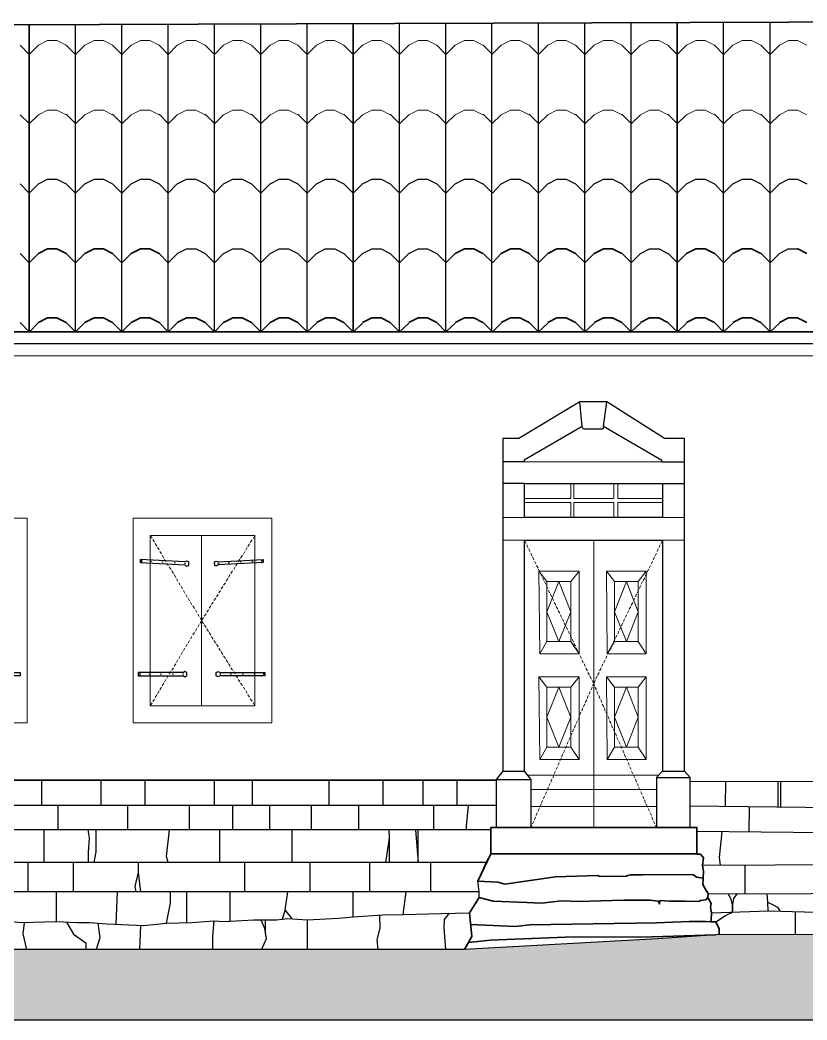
# Model space of a CAD drawing. Header units: millimetres. Extents: x 593565 to 611105, y -797574 to -789352.
# Drawn here: x 597230 to 603697, y -797574 to -789352 of the extents above; entities that cross this region are included whole.
import ezdxf

# ---------------------------------------------------------------- set-up
doc = ezdxf.new("R2010")
doc.units = ezdxf.units.MM
for name, color, linetype, lineweight in [('A-ALV-___-___-EXI', 250, 'Continuous', 25), ('A-BAS-___-___-EXI', 250, 'Continuous', 25), ('A-COB-___-___-EXI', 250, 'Continuous', 25), ('A-ESC-___-___-EXI', 250, 'Continuous', 25), ('A-JAN-___-___-EXI', 250, 'Continuous', 25), ('A-POR-___-___-EXI', 250, 'Continuous', 25)]:
    doc.layers.add(name, color=color, linetype=linetype, lineweight=lineweight)

msp = doc.modelspace()

# ---------------------------------------------------------------- hatches: boundary and pattern name
at = {"layer": 'A-BAS-___-___-EXI', "true_color": 0xcb9898}
msp.add_hatch(color=253, dxfattribs=at).paths.add_polyline_path([(593815.6, -797573.7), (611080, -797573.7), (611080, -796673.7), (610876.7, -796689.6), (610733.7, -796702.3), (610574.8, -796734.1), (610190.3, -796794.5), (608938.3, -796854.9), (602948.3, -796873.9), (602467.2, -796905.3), (600882.8, -796994.7), (593815.6, -796994.7)])

# ---------------------------------------------------------------- linework, layer by layer
at = {"layer": 'A-ALV-___-___-EXI', "color": 238, "lineweight": 25}
for p, q in [((597409.6, -795809.4), (597409.6, -795602.8)), ((597895.8, -795809.4), (597895.8, -795602.8)), ((598258.1, -795809.4), (598258.1, -795602.8)), ((598826.9, -795809.4), (598826.9, -795602.8)), ((599141.5, -795809.4), (599141.5, -795602.8)), ((599767.5, -795602.8), (599767.5, -795809.4)), ((600212.3, -795602.8), (600212.3, -795809.4)), ((600539.6, -795602.8), (600539.6, -795809.4)), ((600819.3, -795602.8), (600819.3, -795809.4)), ((603027.8, -795609.2), (603024.6, -795815.7)), ((603456.8, -795612.4), (603456.8, -795822.1)), ((603479, -795612.4), (603479, -795822.1)), ((601143.4, -795809.4), (595007.3, -795809.4)), ((597543.1, -796009.6), (597543.1, -795809.4)), ((598115.1, -796009.6), (598115.1, -795809.4)), ((598620.3, -795809.4), (598620.3, -796009.6)), ((598976.2, -795809.4), (598976.2, -796009.6)), ((599281.3, -795809.4), (599281.3, -796009.6)), ((599621.3, -795809.4), (599621.3, -796009.6)), ((600012.1, -795809.4), (600012.1, -796009.6)), ((600628.6, -795809.4), (600628.6, -796009.6)), ((603221.6, -796028.7), (603224.8, -795818.9)), ((601098.9, -796009.6), (595007.3, -796009.6)), ((597425.5, -796009.6), (597425.5, -796279.7)), ((598868.2, -796009.6), (598868.2, -796279.7)), ((599462.4, -796009.6), (599462.4, -796279.7)), ((600263.2, -796079.5), (600263.2, -796279.7)), ((601060.8, -796279.7), (595007.3, -796279.7)), ((597295.2, -796279.7), (597295.2, -796521.2)), ((597670.2, -796521.2), (597670.2, -796279.7)), ((599074.7, -796279.7), (599074.7, -796521.2)), ((599614.9, -796521.2), (599614.9, -796279.7)), ((600104.3, -796521.2), (600104.3, -796279.7)), ((600606.4, -796521.2), (600606.4, -796279.7)), ((603189.8, -796533.9), (603189.8, -796301.9)), ((598223.1, -796521.2), (598204, -796359.1)), ((601003.6, -796521.2), (595007.3, -796521.2)), ((597530.4, -796762.7), (597530.4, -796521.2)), ((598029.3, -796521.2), (598016.6, -796788.1)), ((598601.2, -796775.4), (598601.2, -796521.2)), ((598957.1, -796762.7), (598957.1, -796521.2)), ((599967.7, -796724.6), (599967.7, -796521.2)), ((600377.6, -796705.5), (600403, -796521.2)), ((599408.4, -796667.4), (599383, -796743.6)), ((603599.8, -796683.3), (603599.8, -796870.7)), ((598213.6, -796994.7), (598223.1, -796797.7)), ((599246.3, -796864.4), (599246.3, -796750)), ((599589.5, -796750), (599589.5, -796994.7))]:
    msp.add_line(p, q, dxfattribs=at)
at = {"layer": 'A-ALV-___-___-EXI', "color": 238, "lineweight": 25, "flags": 128}
for points in [[(595051.8, -792113.7), (595070.8, -795602.8), (601143.4, -795602.8), (595007.3, -795602.8), (595007.3, -796734.1), (594978.7, -796826.3), (594978.7, -796994.7)], [(602735.4, -795609.2), (608938.3, -795625.1), (608938.3, -796854.9)], [(600911.4, -795809.4), (600895.5, -795981), (600895.5, -796009.6)], [(602735.4, -795812.6), (604632.5, -795834.8), (608938.3, -795834.8)], [(597787.8, -796009.6), (597797.3, -796076.3), (597790.9, -796197.1), (597790.9, -796279.7)], [(597838.6, -796279.7), (597854.5, -796190.7), (597854.5, -796009.6)], [(598448.7, -796279.7), (598432.8, -796228.8), (598458.2, -796009.6)], [(600260, -796009.6), (600263.2, -796079.5), (600234.6, -796279.7)], [(600479.3, -796009.6), (600501.5, -796279.7), (600501.5, -796009.6)], [(602792.6, -796022.3), (604905.8, -796044.5), (607136.5, -796031.8), (608328.2, -796038.2), (608938.3, -796038.2)], [(602986.5, -796301.9), (602976.9, -796238.4), (602999.2, -796025.5)], [(598185, -796521.2), (598175.4, -796476.7), (598204, -796359.1), (598204, -796279.7)], [(602837.1, -796301.9), (605805.1, -796286), (606844.2, -796295.6), (608938.3, -796295.6)], [(598432.8, -796778.6), (598467.8, -796613.3), (598467.8, -796521.2)], [(599468.8, -796743.6), (599408.4, -796667.4), (599430.6, -796521.2)], [(602884.8, -796533.9), (603618.8, -796537.1), (604289.3, -796521.2), (604896.2, -796527.5), (605392, -796524.4), (605595.3, -796508.5), (606103.8, -796502.1), (606596.3, -796508.5), (606907.7, -796527.5), (607079.3, -796533.9), (607645, -796556.1), (607924.6, -796565.7), (608045.3, -796537.1), (608712.7, -796530.7), (608938.3, -796530.7)], [(603046.8, -796533.9), (603069.1, -796572), (603085, -796638.8), (603085, -796686.4), (603085, -796638.8), (603094.5, -796575.2), (603126.3, -796533.9)], [(603367.8, -796537.1), (603371, -796603.8), (603374.1, -796676.9)], [(603371, -796603.8), (603418.6, -796626.1), (603453.6, -796645.1), (603472.6, -796676.9)], [(597060.1, -796753.2), (597241.2, -796772.2), (597530.4, -796762.7), (597698.8, -796772.2), (597800.5, -796772.2), (597943.5, -796781.8), (598248.5, -796797.7), (598432.8, -796778.6), (598642.6, -796772.2), (598823.7, -796759.5), (598909.5, -796762.7), (599147.8, -796750), (599338.5, -796750), (599430.6, -796740.5), (599589.5, -796750), (599846.9, -796737.3), (599967.7, -796724.6), (600212.3, -796708.7), (600377.6, -796705.5), (600692.2, -796699.1), (600924.1, -796692.8), (600943.2, -796886.6)], [(600174.2, -796994.7), (600164.7, -796915.2), (600190.1, -796819.9), (600186.9, -796708.7)], [(600730.3, -796994.7), (600714.4, -796816.7), (600717.6, -796746.8), (600758.9, -796696)], [(602913.4, -796692.8), (603383.7, -796676.9), (603968.4, -796692.8), (604581.7, -796708.7), (605150.5, -796718.2), (605805.1, -796730.9), (606297.6, -796756.3), (606316.7, -796724.6), (606767.9, -796759.5), (606821.9, -796775.4), (607073, -796772.2), (607428.9, -796791.3), (607905.5, -796781.8), (608356.8, -796772.2), (608938.3, -796772.2)], [(602948.3, -796765.9), (603027.8, -796715), (603085, -796686.4)], [(597285.7, -796994.7), (597257.1, -796864.4), (597266.6, -796775.4)], [(597613, -796769.1), (597670.2, -796867.6), (597771.9, -796940.6), (597771.9, -796994.7)], [(597870.4, -796778.6), (597886.3, -796899.3), (597854.5, -796994.7)], [(598823.7, -796759.5), (598811, -796883.4), (598811, -796994.7)], [(599208.2, -796750), (599240, -796819.9), (599252.7, -796905.7), (599214.5, -796994.7)]]:
    msp.add_lwpolyline(points, dxfattribs=at)
at = {"layer": 'A-BAS-___-___-EXI'}
msp.add_lwpolyline([(610733.7, -796702.3), (610574.8, -796734.1), (610190.3, -796794.5), (608938.3, -796854.9), (602948.3, -796873.9), (602467.2, -796905.3), (600882.8, -796994.7), (593815.6, -796994.7), (593815.6, -797573.7), (611080, -797573.7), (611080, -796673.7), (610876.7, -796689.6)], close=True, dxfattribs=at)
at = {"layer": 'A-COB-___-___-EXI', "color": 253, "lineweight": 9}
for p, q in [((600955.9, -789520.7), (601032.2, -789558.9)), ((601111.6, -789635.1), (601035.4, -789558.9)), ((603618.8, -789520.7), (603695.1, -789558.9))]:
    msp.add_line(p, q, dxfattribs=at)
at = {"layer": 'A-COB-___-___-EXI', "color": 38, "lineweight": 15}
for p, q in [((597304.7, -790203.9), (597231.7, -790130.9)), ((597686.1, -790203.9), (597609.8, -790127.7)), ((598067.4, -790203.9), (597991.1, -790127.7)), ((598448.7, -790203.9), (598372.5, -790127.7)), ((598826.9, -790203.9), (598750.6, -790127.7)), ((599208.2, -790203.9), (599131.9, -790127.7)), ((599589.5, -790203.9), (599513.2, -790127.7)), ((599967.7, -790203.9), (599891.4, -790127.7)), ((600349, -790203.9), (600272.7, -790127.7)), ((600730.3, -790203.9), (600654, -790127.7)), ((600955.9, -790092.7), (601032.2, -790130.9)), ((601111.6, -790203.9), (601035.4, -790127.7)), ((601489.8, -790203.9), (601413.5, -790127.7)), ((601871.1, -790203.9), (601794.8, -790127.7)), ((602252.4, -790203.9), (602176.1, -790127.7)), ((602630.6, -790203.9), (602554.3, -790127.7)), ((603011.9, -790203.9), (602935.6, -790127.7)), ((603393.2, -790203.9), (603316.9, -790127.7)), ((603618.8, -790092.7), (603695.1, -790130.9))]:
    msp.add_line(p, q, dxfattribs=at)
at = {"layer": 'A-COB-___-___-EXI', "color": 238, "lineweight": 25}
for p, q in [((600955.9, -790661.5), (601032.2, -790699.7)), ((603618.8, -790661.5), (603695.1, -790699.7))]:
    msp.add_line(p, q, dxfattribs=at)
at = {"layer": 'A-COB-___-___-EXI', "color": 28, "lineweight": 35}
for p, q in [((601111.6, -791344.7), (601035.4, -791271.7)), ((602252.4, -791344.7), (602176.1, -791268.5)), ((602630.6, -791344.7), (602554.3, -791268.5)), ((603011.9, -791344.7), (602935.6, -791268.5)), ((603393.2, -791344.7), (603316.9, -791268.5)), ((603622, -791233.5), (603695.1, -791271.7)), ((603618.8, -791802.3), (603695.1, -791840.5)), ((599970.8, -791916.7), (600043.9, -791843.6)), ((602633.7, -791916.7), (602706.8, -791843.6))]:
    msp.add_line(p, q, dxfattribs=at)
at = {"layer": 'A-COB-___-___-EXI', "color": 28, "lineweight": 35, "flags": 128}
for points in [[(594641.8, -789400), (594645, -790092.7), (594645, -790661.5), (594645, -791233.5), (594645, -791916.7), (609208.4, -791916.7), (609208.4, -791233.5), (609208.4, -790661.5), (609208.4, -790092.7), (609208.4, -789352.3), (594645, -789400), (609208.4, -789352.3), (609208.4, -791916.7), (594645, -791916.7), (594645, -789400)], [(597304.7, -789393.6), (597304.7, -790092.7), (597304.7, -790661.5), (597304.7, -791233.5), (597304.7, -791916.7), (597231.7, -791840.5)], [(599967.7, -789384.1), (599967.7, -790092.7), (599967.7, -790661.5), (599967.7, -791233.5), (599967.7, -791916.7), (599891.4, -791840.5), (599815.1, -791802.3), (599742, -791802.3), (599665.8, -791840.5)], [(602630.6, -789374.6), (602630.6, -790092.7), (602630.6, -790661.5), (602630.6, -791233.5), (602630.6, -791916.7), (602554.3, -791840.5), (602478, -791802.3), (602401.8, -791802.3), (602328.7, -791840.5)], [(597231.7, -791271.7), (597304.7, -791347.9), (597381, -791271.7), (597457.3, -791233.5), (597533.5, -791233.5), (597609.8, -791271.7), (597686.1, -791347.9), (597762.3, -791271.7), (597838.6, -791233.5), (597914.9, -791233.5), (597991.1, -791271.7), (598067.4, -791347.9), (598143.7, -791271.7), (598219.9, -791233.5), (598296.2, -791233.5), (598372.5, -791271.7), (598448.7, -791347.9), (598525, -791271.7)], [(600730.3, -791347.9), (600806.6, -791271.7), (600882.8, -791233.5), (600959.1, -791233.5), (601032.2, -791271.7)], [(601489.8, -791344.7), (601413.5, -791271.7), (601337.2, -791233.5), (601261, -791233.5), (601184.7, -791271.7), (601111.6, -791347.9)], [(601871.1, -791344.7), (601794.8, -791271.7), (601718.6, -791233.5), (601642.3, -791233.5), (601566, -791271.7), (601489.8, -791347.9)], [(601871.1, -791347.9), (601947.4, -791271.7), (602023.6, -791233.5), (602099.9, -791233.5), (602176.1, -791271.7)], [(602630.6, -791347.9), (602706.8, -791271.7), (602783.1, -791233.5), (602859.3, -791233.5), (602935.6, -791271.7)], [(603011.9, -791347.9), (603088.1, -791271.7), (603164.4, -791233.5), (603240.7, -791233.5), (603316.9, -791271.7)], [(597307.9, -791916.7), (597381, -791840.5), (597457.3, -791802.3), (597533.5, -791802.3), (597609.8, -791840.5), (597686.1, -791916.7), (597762.3, -791840.5), (597838.6, -791802.3), (597914.9, -791802.3), (597991.1, -791840.5), (598067.4, -791916.7), (598143.7, -791840.5), (598219.9, -791802.3), (598296.2, -791802.3), (598372.5, -791840.5), (598448.7, -791916.7), (598525, -791840.5)], [(598521.8, -791840.5), (598598.1, -791802.3), (598674.3, -791802.3), (598750.6, -791840.5), (598826.9, -791916.7), (598903.1, -791840.5), (598979.4, -791802.3), (599055.7, -791802.3), (599131.9, -791840.5), (599208.2, -791916.7), (599284.4, -791840.5), (599360.7, -791802.3), (599437, -791802.3), (599513.2, -791840.5), (599589.5, -791916.7), (599665.8, -791843.6)], [(600043.9, -791840.5), (600120.2, -791802.3), (600196.4, -791802.3), (600272.7, -791840.5), (600349, -791916.7), (600425.2, -791843.6)], [(600425.2, -791840.5), (600501.5, -791802.3), (600577.8, -791802.3), (600654, -791840.5), (600730.3, -791916.7), (600806.6, -791843.6)], [(600806.6, -791840.5), (600882.8, -791802.3), (600959.1, -791802.3), (601032.2, -791840.5)], [(601184.7, -791840.5), (601261, -791802.3), (601337.2, -791802.3), (601413.5, -791840.5), (601489.8, -791916.7), (601566, -791843.6)], [(601566, -791840.5), (601642.3, -791802.3), (601718.6, -791802.3), (601794.8, -791840.5), (601871.1, -791916.7), (601947.4, -791843.6)], [(601947.4, -791840.5), (602023.6, -791802.3), (602099.9, -791802.3), (602176.1, -791840.5), (602252.4, -791916.7), (602328.7, -791843.6)], [(602706.8, -791840.5), (602783.1, -791802.3), (602859.3, -791802.3), (602935.6, -791840.5), (603011.9, -791916.7), (603088.1, -791843.6)], [(603088.1, -791840.5), (603164.4, -791802.3), (603240.7, -791802.3), (603316.9, -791840.5), (603393.2, -791916.7), (603469.5, -791843.6)], [(603469.5, -791840.5), (603545.7, -791802.3), (603622, -791802.3)], [(601035.4, -791840.5), (601111.6, -791916.7), (601184.7, -791843.6)]]:
    msp.add_lwpolyline(points, dxfattribs=at)
at = {"layer": 'A-COB-___-___-EXI', "color": 238, "lineweight": 25}
for points in [[(597686.1, -791916.7), (597686.1, -791233.5), (597686.1, -790661.5), (597686.1, -790092.7), (597686.1, -789390.5)], [(598067.4, -791916.7), (598067.4, -791233.5), (598067.4, -790661.5), (598067.4, -790092.7), (598067.4, -789390.5)], [(598448.7, -791916.7), (598448.7, -791233.5), (598448.7, -790661.5), (598448.7, -790092.7), (598448.7, -789387.3)], [(598826.9, -791916.7), (598826.9, -791233.5), (598826.9, -790661.5), (598826.9, -790092.7), (598826.9, -789387.3)], [(599208.2, -791916.7), (599208.2, -791233.5), (599208.2, -790661.5), (599208.2, -790092.7), (599208.2, -789384.1)], [(599589.5, -791916.7), (599589.5, -791233.5), (599589.5, -790661.5), (599589.5, -790092.7), (599589.5, -789384.1)], [(600349, -791916.7), (600349, -791233.5), (600349, -790661.5), (600349, -790092.7), (600349, -789380.9)], [(600730.3, -791916.7), (600730.3, -791233.5), (600730.3, -790661.5), (600730.3, -790092.7), (600730.3, -789380.9)], [(601108.4, -791916.7), (601108.4, -791233.5), (601108.4, -790661.5), (601108.4, -790092.7), (601108.4, -789377.7)], [(601489.8, -791916.7), (601489.8, -791233.5), (601489.8, -790661.5), (601489.8, -790092.7), (601489.8, -789377.7)], [(601871.1, -791916.7), (601871.1, -791233.5), (601871.1, -790661.5), (601871.1, -790092.7), (601871.1, -789377.7)], [(602252.4, -791916.7), (602252.4, -791233.5), (602252.4, -790661.5), (602252.4, -790092.7), (602252.4, -789374.6)], [(603011.9, -791916.7), (603011.9, -791233.5), (603011.9, -790661.5), (603011.9, -790092.7), (603011.9, -789371.4)], [(603393.2, -791916.7), (603393.2, -791233.5), (603393.2, -790661.5), (603393.2, -790092.7), (603393.2, -789371.4)]]:
    msp.add_lwpolyline(points, dxfattribs=at)
at = {"layer": 'A-COB-___-___-EXI', "color": 253, "lineweight": 9, "flags": 128}
for points in [[(597231.7, -789558.9), (597304.7, -789635.1), (597381, -789558.9), (597457.3, -789520.7), (597533.5, -789520.7), (597609.8, -789558.9), (597686.1, -789635.1), (597762.3, -789558.9), (597838.6, -789520.7), (597914.9, -789520.7), (597991.1, -789558.9), (598067.4, -789635.1), (598143.7, -789558.9), (598219.9, -789520.7), (598296.2, -789520.7), (598372.5, -789558.9), (598448.7, -789635.1), (598521.8, -789558.9), (598598.1, -789520.7), (598674.3, -789520.7), (598750.6, -789558.9), (598826.9, -789635.1), (598903.1, -789558.9), (598979.4, -789520.7), (599055.7, -789520.7), (599131.9, -789558.9), (599208.2, -789635.1), (599284.4, -789558.9), (599360.7, -789520.7), (599437, -789520.7), (599513.2, -789558.9), (599589.5, -789635.1), (599665.8, -789558.9), (599742, -789520.7), (599815.1, -789520.7), (599891.4, -789558.9), (599967.7, -789635.1), (600043.9, -789558.9), (600120.2, -789520.7), (600196.4, -789520.7), (600272.7, -789558.9), (600349, -789635.1), (600425.2, -789558.9), (600501.5, -789520.7), (600577.8, -789520.7), (600654, -789558.9), (600730.3, -789635.1), (600806.6, -789558.9), (600882.8, -789520.7), (600959.1, -789520.7)], [(601108.4, -789635.1), (601184.7, -789558.9), (601261, -789520.7), (601337.2, -789520.7), (601413.5, -789558.9), (601489.8, -789635.1), (601566, -789558.9), (601642.3, -789520.7), (601718.6, -789520.7), (601794.8, -789558.9), (601871.1, -789635.1), (601947.4, -789558.9), (602023.6, -789520.7), (602099.9, -789520.7), (602176.1, -789558.9), (602252.4, -789635.1), (602328.7, -789558.9), (602401.8, -789520.7), (602478, -789520.7), (602554.3, -789558.9), (602630.6, -789635.1), (602706.8, -789558.9), (602783.1, -789520.7), (602859.3, -789520.7), (602935.6, -789558.9), (603011.9, -789635.1), (603088.1, -789558.9), (603164.4, -789520.7), (603240.7, -789520.7), (603316.9, -789558.9), (603393.2, -789635.1), (603469.5, -789558.9), (603545.7, -789520.7), (603622, -789520.7)]]:
    msp.add_lwpolyline(points, dxfattribs=at)
at = {"layer": 'A-COB-___-___-EXI', "color": 38, "lineweight": 15, "flags": 128}
for points in [[(597304.7, -790207.1), (597381, -790130.9), (597457.3, -790092.7), (597533.5, -790092.7), (597609.8, -790130.9)], [(597686.1, -790207.1), (597762.3, -790130.9), (597838.6, -790092.7), (597914.9, -790092.7), (597991.1, -790130.9)], [(598067.4, -790207.1), (598143.7, -790130.9), (598219.9, -790092.7), (598296.2, -790092.7), (598372.5, -790130.9)], [(598448.7, -790207.1), (598521.8, -790130.9), (598598.1, -790092.7), (598674.3, -790092.7), (598750.6, -790130.9)], [(598826.9, -790207.1), (598903.1, -790130.9), (598979.4, -790092.7), (599055.7, -790092.7), (599131.9, -790130.9)], [(599208.2, -790207.1), (599284.4, -790130.9), (599360.7, -790092.7), (599437, -790092.7), (599513.2, -790130.9)], [(599589.5, -790207.1), (599665.8, -790130.9), (599742, -790092.7), (599815.1, -790092.7), (599891.4, -790130.9)], [(599967.7, -790207.1), (600043.9, -790130.9), (600120.2, -790092.7), (600196.4, -790092.7), (600272.7, -790130.9)], [(600349, -790207.1), (600425.2, -790130.9), (600501.5, -790092.7), (600577.8, -790092.7), (600654, -790130.9)], [(600730.3, -790207.1), (600806.6, -790130.9), (600882.8, -790092.7), (600959.1, -790092.7)], [(601108.4, -790207.1), (601184.7, -790130.9), (601261, -790092.7), (601337.2, -790092.7), (601413.5, -790130.9)], [(601489.8, -790207.1), (601566, -790130.9), (601642.3, -790092.7), (601718.6, -790092.7), (601794.8, -790130.9)], [(601871.1, -790207.1), (601947.4, -790130.9), (602023.6, -790092.7), (602099.9, -790092.7), (602176.1, -790130.9)], [(602252.4, -790207.1), (602328.7, -790130.9), (602401.8, -790092.7), (602478, -790092.7), (602554.3, -790130.9)], [(602630.6, -790207.1), (602706.8, -790130.9), (602783.1, -790092.7), (602859.3, -790092.7), (602935.6, -790130.9)], [(603011.9, -790207.1), (603088.1, -790130.9), (603164.4, -790092.7), (603240.7, -790092.7), (603316.9, -790130.9)], [(603393.2, -790207.1), (603469.5, -790130.9), (603545.7, -790092.7), (603622, -790092.7)]]:
    msp.add_lwpolyline(points, dxfattribs=at)
at = {"layer": 'A-COB-___-___-EXI', "color": 238, "lineweight": 25, "flags": 128}
for points in [[(597231.7, -790699.7), (597304.7, -790775.9), (597381, -790699.7), (597457.3, -790661.5), (597533.5, -790661.5), (597609.8, -790699.7), (597686.1, -790775.9), (597762.3, -790699.7), (597838.6, -790661.5), (597914.9, -790661.5), (597991.1, -790699.7), (598067.4, -790775.9), (598143.7, -790699.7), (598219.9, -790661.5), (598296.2, -790661.5), (598372.5, -790699.7), (598448.7, -790775.9), (598521.8, -790699.7), (598598.1, -790661.5), (598674.3, -790661.5), (598750.6, -790699.7), (598826.9, -790775.9), (598903.1, -790699.7), (598979.4, -790661.5), (599055.7, -790661.5), (599131.9, -790699.7), (599208.2, -790775.9), (599284.4, -790699.7), (599360.7, -790661.5), (599437, -790661.5), (599513.2, -790699.7), (599589.5, -790775.9), (599665.8, -790699.7), (599742, -790661.5), (599815.1, -790661.5), (599891.4, -790699.7), (599967.7, -790775.9), (600043.9, -790699.7), (600120.2, -790661.5), (600196.4, -790661.5), (600272.7, -790699.7), (600349, -790775.9), (600425.2, -790699.7), (600501.5, -790661.5), (600577.8, -790661.5), (600654, -790699.7), (600730.3, -790775.9), (600806.6, -790699.7), (600882.8, -790661.5), (600959.1, -790661.5)], [(601035.4, -790699.7), (601111.6, -790775.9), (601184.7, -790699.7), (601261, -790661.5), (601337.2, -790661.5), (601413.5, -790699.7), (601489.8, -790775.9), (601566, -790699.7), (601642.3, -790661.5), (601718.6, -790661.5), (601794.8, -790699.7), (601871.1, -790775.9), (601947.4, -790699.7), (602023.6, -790661.5), (602099.9, -790661.5), (602176.1, -790699.7), (602252.4, -790775.9), (602328.7, -790699.7), (602401.8, -790661.5), (602478, -790661.5), (602554.3, -790699.7), (602630.6, -790775.9), (602706.8, -790699.7), (602783.1, -790661.5), (602859.3, -790661.5), (602935.6, -790699.7), (603011.9, -790775.9), (603088.1, -790699.7), (603164.4, -790661.5), (603240.7, -790661.5), (603316.9, -790699.7), (603393.2, -790775.9), (603469.5, -790699.7), (603545.7, -790661.5), (603622, -790661.5)], [(598521.8, -791271.7), (598598.1, -791233.5), (598674.3, -791233.5), (598677.5, -791233.5), (598750.6, -791271.7), (598826.9, -791347.9), (598903.1, -791271.7), (598979.4, -791233.5), (599055.7, -791233.5), (599131.9, -791271.7), (599208.2, -791347.9), (599284.4, -791271.7), (599360.7, -791233.5), (599437, -791233.5), (599513.2, -791271.7), (599589.5, -791347.9), (599665.8, -791271.7), (599738.9, -791233.5), (599742, -791233.5), (599815.1, -791233.5), (599818.3, -791233.5), (599891.4, -791271.7), (599967.7, -791347.9), (600043.9, -791271.7), (600120.2, -791233.5), (600196.4, -791233.5), (600272.7, -791271.7), (600349, -791347.9), (600425.2, -791271.7), (600501.5, -791233.5), (600577.8, -791233.5), (600654, -791271.7), (600730.3, -791344.7)], [(602252.4, -791347.9), (602328.7, -791271.7), (602401.8, -791233.5), (602478, -791233.5), (602481.2, -791233.5), (602554.3, -791271.7)], [(603393.2, -791347.9), (603469.5, -791271.7), (603542.6, -791233.5), (603545.7, -791233.5), (603622, -791233.5), (603618.8, -791233.5)], [(609122.6, -792015.2), (594810.3, -792015.2)]]:
    msp.add_lwpolyline(points, dxfattribs=at)
at = {"layer": 'A-COB-___-___-EXI', "color": 38, "lineweight": 15, "flags": 128}
msp.add_lwpolyline([(594943.7, -792015.2), (594943.7, -792113.7), (608995.5, -792113.7), (608995.5, -792015.2)], close=True, dxfattribs=at)
at = {"layer": 'A-ESC-___-___-EXI', "color": 28, "lineweight": 35, "flags": 128}
msp.add_lwpolyline([(601143.4, -795990.5), (601098.9, -795990.5), (601098.9, -796206.6), (602792.6, -796206.6), (602792.6, -795990.5), (602735.4, -795990.5)], close=True, dxfattribs=at)
at = {"layer": 'A-ESC-___-___-EXI', "color": 238, "lineweight": 25, "flags": 128}
msp.add_lwpolyline([(600924.1, -796692.8), (601003.6, -796565.7), (601003.6, -796521.2), (600990.9, -796432.2), (601060.8, -796279.7), (601098.9, -796206.6)], dxfattribs=at)
at = {"layer": 'A-ESC-___-___-EXI', "color": 28, "lineweight": 35, "flags": 128}
for points in [[(602843.5, -796406.8), (602789.4, -796400.4), (602764, -796381.4), (602741.8, -796378.2), (602344.6, -796381.4), (602246.1, -796381.4), (602223.8, -796384.6), (602214.3, -796390.9), (601998.2, -796394.1), (601979.1, -796384.6), (601629.6, -796397.3), (601213.3, -796457.6), (601156.1, -796441.8), (600990.9, -796432.2), (601098.9, -796206.6), (602754.5, -796206.6), (602767.2, -796206.6), (602776.7, -796206.6), (602792.6, -796206.6), (602792.6, -796209.8), (602821.2, -796209.8), (602846.6, -796241.6), (602837.1, -796301.9), (602846.6, -796352.8), (602840.3, -796460.8), (602868.9, -796508.5), (602884.8, -796533.9), (602881.6, -796565.7), (602910.2, -796616.5), (602903.8, -796648.3), (602913.4, -796692.8), (602910.2, -796746.8), (602907, -796765.9), (602865.7, -796762.7), (602729.1, -796762.7), (602459, -796775.4), (601419.9, -796791.3), (601299.1, -796804), (600933.7, -796788.1)], [(600882.8, -796994.7), (600943.2, -796886.6), (600924.1, -796692.8), (601003.6, -796565.7), (601118, -796597.5), (601394.4, -796607), (601515.2, -796613.3), (601680.4, -796594.3), (601823.4, -796600.6), (602001.4, -796594.3), (602192, -796587.9), (602408.1, -796587.9), (602474.9, -796597.5), (602484.4, -796619.7), (602487.6, -796591.1), (602570.2, -796597.5), (602681.4, -796597.5), (602690.9, -796597.5), (602808.5, -796600.6), (602821.2, -796591.1), (602865.7, -796584.7), (602881.6, -796565.7)], [(602907, -796765.9), (602948.3, -796765.9), (602973.7, -796823.1), (602973.7, -796873.8)], [(600914.6, -796937.5), (601092.6, -796918.4), (601712.2, -796893), (602424, -796889.8), (602948.3, -796873.9)]]:
    msp.add_lwpolyline(points, dxfattribs=at)
at = {"layer": 'A-JAN-___-___-EXI', "color": 248, "lineweight": 9}
for p, q in [((598299.4, -793591.4), (598315.3, -793613.6)), ((598722, -794989.5), (598722, -793591.4)), ((599144.6, -793616.8), (599160.5, -793591.4)), ((598321.6, -793623.1), (598334.3, -793645.4)), ((598340.7, -793654.9), (598353.4, -793677.2)), ((598359.7, -793689.9), (598372.5, -793708.9)), ((599084.3, -793712.1), (599097, -793689.9)), ((599103.3, -793680.3), (599116, -793658.1)), ((599122.4, -793648.6), (599138.3, -793626.3)), ((598378.8, -793721.6), (598391.5, -793740.7)), ((598397.9, -793753.4), (598410.6, -793775.7)), ((599042.9, -793775.7), (599058.8, -793753.4)), ((599065.2, -793743.9), (599077.9, -793721.6)), ((598416.9, -793785.2), (598429.6, -793807.4)), ((598436, -793817), (598448.7, -793839.2)), ((598455.1, -793848.8), (598471, -793871)), ((598985.7, -793871), (598998.5, -793848.8)), ((599004.8, -793839.2), (599017.5, -793817)), ((599023.9, -793807.4), (599036.6, -793785.2)), ((598477.3, -793880.5), (598490, -793902.8)), ((598496.4, -793912.3), (598509.1, -793934.6)), ((598944.4, -793934.6), (598957.1, -793912.3)), ((598963.5, -793902.8), (598976.2, -793880.5)), ((598515.4, -793947.3), (598528.2, -793966.3)), ((598534.5, -793979), (598547.2, -793998.1)), ((598553.6, -794010.8), (598566.3, -794029.9)), ((598884.1, -794029.9), (598896.8, -794010.8)), ((598903.1, -793998.1), (598919, -793979)), ((598925.4, -793966.3), (598938.1, -793944.1)), ((598572.6, -794042.6), (598585.4, -794064.8)), ((598591.7, -794074.4), (598604.4, -794096.6)), ((598845.9, -794093.4), (598858.6, -794074.4)), ((598865, -794061.7), (598877.7, -794042.6)), ((598610.8, -794106.1), (598623.5, -794128.4)), ((598629.8, -794137.9), (598642.6, -794160.2)), ((598648.9, -794169.7), (598664.8, -794191.9)), ((598785.6, -794188.8), (598798.3, -794169.7)), ((598804.6, -794157), (598817.3, -794137.9)), ((598823.7, -794125.2), (598839.6, -794106.1)), ((598671.2, -794201.5), (598683.9, -794223.7)), ((598690.2, -794236.4), (598702.9, -794255.5)), ((598744.2, -794252.3), (598760.1, -794233.3)), ((598766.5, -794220.5), (598779.2, -794201.5)), ((598702.9, -794322.2), (598690.2, -794344.5)), ((598760.1, -794347.7), (598744.2, -794325.4)), ((598642.6, -794420.7), (598629.8, -794439.8)), ((598664.8, -794389), (598648.9, -794408)), ((598683.9, -794354), (598671.2, -794376.3)), ((598779.2, -794379.4), (598766.5, -794357.2)), ((598798.3, -794411.2), (598785.6, -794389)), ((598817.3, -794443), (598804.6, -794420.7)), ((598585.4, -794516.1), (598572.6, -794538.3)), ((598604.4, -794484.3), (598591.7, -794506.5)), ((598623.5, -794452.5), (598610.8, -794474.8)), ((598839.6, -794474.8), (598823.7, -794452.5)), ((598858.6, -794506.5), (598845.9, -794484.3)), ((598877.7, -794538.3), (598865, -794516.1)), ((598547.2, -794579.6), (598534.5, -794601.9)), ((598566.3, -794547.8), (598553.6, -794570.1)), ((598896.8, -794570.1), (598884.1, -794547.8)), ((598919, -794601.9), (598903.1, -794579.6)), ((598490, -794678.1), (598477.3, -794697.2)), ((598509.1, -794646.4), (598496.4, -794665.4)), ((598528.2, -794611.4), (598515.4, -794633.6)), ((598938.1, -794633.6), (598925.4, -794611.4)), ((598957.1, -794665.4), (598944.4, -794643.2)), ((598976.2, -794697.2), (598963.5, -794678.1)), ((598448.7, -794741.7), (598436, -794763.9)), ((598471, -794709.9), (598455.1, -794729)), ((598998.5, -794729), (598985.7, -794709.9)), ((599017.5, -794760.8), (599004.8, -794741.7)), ((598391.5, -794837), (598378.8, -794859.3)), ((598410.6, -794805.2), (598397.9, -794827.5)), ((598429.6, -794773.5), (598416.9, -794795.7)), ((599036.6, -794792.5), (599023.9, -794773.5)), ((599058.8, -794824.3), (599042.9, -794805.2)), ((599077.9, -794856.1), (599065.2, -794837)), ((598353.4, -794900.6), (598340.7, -794922.8)), ((598372.5, -794868.8), (598359.7, -794891)), ((599097, -794887.9), (599084.3, -794868.8)), ((599116, -794919.6), (599103.3, -794900.6)), ((598315.3, -794967.3), (598299.4, -794989.5)), ((598334.3, -794935.5), (598321.6, -794954.6)), ((599138.3, -794951.4), (599122.4, -794932.3)), ((599160.5, -794989.5), (599144.6, -794964.1))]:
    msp.add_line(p, q, dxfattribs=at)
at = {"layer": 'A-JAN-___-___-EXI', "color": 238, "lineweight": 25}
for p, q in [((598229.5, -793788.4), (598229.5, -793817)), ((599214.5, -793788.4), (599217.7, -793817)), ((598213.6, -794716.3), (598213.6, -794744.9)), ((599230.4, -794716.3), (599230.4, -794744.9))]:
    msp.add_line(p, q, dxfattribs=at)
at = {"layer": 'A-JAN-___-___-EXI', "color": 38, "lineweight": 15, "flags": 128}
for points in [[(596144.9, -793448.4), (597288.9, -793448.4), (597288.9, -795129.4), (596144.9, -795129.4)], [(598159.5, -793448.4), (599300.3, -793448.4), (599300.3, -795129.4), (598159.5, -795129.4)], [(598299.4, -793591.4), (599160.5, -793591.4), (599160.5, -794989.5), (598299.4, -794989.5)]]:
    msp.add_lwpolyline(points, close=True, dxfattribs=at)
at = {"layer": 'A-JAN-___-___-EXI', "color": 238, "lineweight": 25, "flags": 128}
for points in [[(598585.4, -793832.9), (598601.2, -793842.4), (598617.1, -793836), (598617.1, -793807.4), (598601.2, -793801.1), (598585.4, -793807.4), (598216.7, -793788.4), (598216.7, -793813.8)], [(598858.6, -793832.9), (598842.7, -793842.4), (598830, -793836), (598826.9, -793807.4), (598842.7, -793801.1), (598858.6, -793807.4), (599227.2, -793788.4), (599227.2, -793813.8)], [(596859.9, -794744.9), (596844, -794751.2), (596828.1, -794744.9), (596828.1, -794716.3), (596844, -794709.9), (596859.9, -794716.3), (597231.7, -794716.3), (597231.7, -794744.9)], [(598572.6, -794744.9), (598585.4, -794751.2), (598601.2, -794744.9), (598601.2, -794716.3), (598585.4, -794709.9), (598572.6, -794716.3), (598200.9, -794716.3), (598200.9, -794744.9)], [(598874.5, -794744.9), (598858.6, -794751.2), (598842.7, -794744.9), (598842.7, -794716.3), (598858.6, -794709.9), (598874.5, -794716.3), (599243.1, -794716.3), (599243.1, -794744.9)]]:
    msp.add_lwpolyline(points, close=True, dxfattribs=at)
at = {"layer": 'A-JAN-___-___-EXI', "color": 248, "lineweight": 9, "flags": 128}
for points in [[(598709.3, -794268.2), (598722, -794290.5), (598709.3, -794312.7)], [(598737.9, -794315.9), (598722, -794290.5), (598737.9, -794265)]]:
    msp.add_lwpolyline(points, dxfattribs=at)
at = {"layer": 'A-JAN-___-___-EXI', "color": 238, "lineweight": 25}
for points in [[(598308.9, -793802.7), (598308.9, -793801.9), (598308.3, -793801.1), (598307.4, -793801.1), (598306.5, -793801.1), (598305.8, -793801.6), (598305.7, -793802.7), (598305.7, -793803.5), (598306.4, -793804.3), (598307.2, -793804.3), (598308.1, -793804.3), (598308.8, -793803.7), (598308.9, -793802.7)], [(598404.2, -793809), (598404.3, -793808.2), (598403.6, -793807.4), (598402.7, -793807.4), (598401.8, -793807.4), (598401.1, -793808), (598401.1, -793809), (598401, -793809.8), (598401.7, -793810.6), (598402.6, -793810.6), (598403.4, -793810.6), (598404.2, -793810.1), (598404.2, -793809)], [(598502.7, -793815.4), (598502.8, -793814.6), (598502.1, -793813.8), (598501.2, -793813.8), (598500.4, -793813.8), (598499.6, -793814.3), (598499.6, -793815.4), (598499.5, -793816.2), (598500.2, -793817), (598501.1, -793817), (598501.9, -793817), (598502.7, -793816.5), (598502.7, -793815.4)], [(598588.5, -793818.6), (598588.6, -793817.8), (598587.9, -793817), (598587, -793817), (598586.2, -793817), (598585.4, -793817.5), (598585.4, -793818.6), (598585.3, -793819.4), (598586, -793820.2), (598586.9, -793820.2), (598587.7, -793820.2), (598588.5, -793819.6), (598588.5, -793818.6)], [(598861.8, -793818.6), (598861.9, -793819.6), (598862.6, -793820.2), (598863.5, -793820.2), (598864.4, -793820.2), (598865, -793819.4), (598865, -793818.6), (598864.9, -793817.5), (598864.2, -793817), (598863.3, -793817), (598862.5, -793817), (598861.8, -793817.8), (598861.8, -793818.6)], [(598944.4, -793815.4), (598944.5, -793816.5), (598945.2, -793817), (598946.1, -793817), (598947, -793817), (598947.7, -793816.2), (598947.6, -793815.4), (598947.6, -793814.3), (598946.8, -793813.8), (598945.9, -793813.8), (598945.1, -793813.8), (598944.4, -793814.6), (598944.4, -793815.4)], [(599042.9, -793809), (599043, -793810.1), (599043.7, -793810.6), (599044.6, -793810.6), (599045.5, -793810.6), (599046.2, -793809.8), (599046.1, -793809), (599046.1, -793808), (599045.3, -793807.4), (599044.5, -793807.4), (599043.6, -793807.4), (599042.9, -793808.2), (599042.9, -793809)], [(599138.3, -793802.7), (599138.3, -793803.7), (599139.1, -793804.3), (599139.9, -793804.3), (599140.8, -793804.3), (599141.5, -793803.5), (599141.5, -793802.7), (599141.4, -793801.6), (599140.7, -793801.1), (599139.8, -793801.1), (599138.9, -793801.1), (599138.2, -793801.9), (599138.3, -793802.7)], [(598296.2, -794730.6), (598296.2, -794729.8), (598295.5, -794729), (598294.6, -794729), (598293.7, -794729), (598293, -794729.8), (598293, -794730.6), (598293, -794731.4), (598293.7, -794732.2), (598294.6, -794732.2), (598295.5, -794732.2), (598296.2, -794731.4), (598296.2, -794730.6)], [(598388.3, -794730.6), (598388.3, -794729.8), (598387.6, -794729), (598386.8, -794729), (598385.9, -794729), (598385.2, -794729.8), (598385.2, -794730.6), (598385.2, -794731.4), (598385.9, -794732.2), (598386.8, -794732.2), (598387.6, -794732.2), (598388.3, -794731.4), (598388.3, -794730.6)], [(598486.8, -794730.6), (598486.8, -794729.8), (598486.1, -794729), (598485.3, -794729), (598484.4, -794729), (598483.7, -794729.8), (598483.7, -794730.6), (598483.7, -794731.4), (598484.4, -794732.2), (598485.3, -794732.2), (598486.1, -794732.2), (598486.8, -794731.4), (598486.8, -794730.6)], [(598572.6, -794730.6), (598572.6, -794729.8), (598571.9, -794729), (598571.1, -794729), (598570.2, -794729), (598569.5, -794729.8), (598569.5, -794730.6), (598569.5, -794731.4), (598570.2, -794732.2), (598571.1, -794732.2), (598571.9, -794732.2), (598572.6, -794731.4), (598572.6, -794730.6)], [(598874.5, -794730.6), (598874.5, -794731.4), (598875.2, -794732.2), (598876.1, -794732.2), (598877, -794732.2), (598877.7, -794731.4), (598877.7, -794730.6), (598877.7, -794729.8), (598877, -794729), (598876.1, -794729), (598875.2, -794729), (598874.5, -794729.8), (598874.5, -794730.6)], [(598960.3, -794730.6), (598960.3, -794731.4), (598961, -794732.2), (598961.9, -794732.2), (598962.8, -794732.2), (598963.5, -794731.4), (598963.5, -794730.6), (598963.5, -794729.8), (598962.8, -794729), (598961.9, -794729), (598961, -794729), (598960.3, -794729.8), (598960.3, -794730.6)], [(599058.8, -794730.6), (599058.8, -794731.4), (599059.5, -794732.2), (599060.4, -794732.2), (599061.3, -794732.2), (599062, -794731.4), (599062, -794730.6), (599062, -794729.8), (599061.3, -794729), (599060.4, -794729), (599059.5, -794729), (599058.8, -794729.8), (599058.8, -794730.6)], [(599154.2, -794730.6), (599154.2, -794731.4), (599154.9, -794732.2), (599155.8, -794732.2), (599156.6, -794732.2), (599157.3, -794731.4), (599157.3, -794730.6), (599157.3, -794729.8), (599156.6, -794729), (599155.8, -794729), (599154.9, -794729), (599154.2, -794729.8), (599154.2, -794730.6)]]:
    msp.add_open_spline(points, degree=3, knots=[0, 0, 0, 0, 1, 1, 1, 2, 2, 2, 3, 3, 3, 4, 4, 4, 4], dxfattribs=at)
at = {"layer": 'A-POR-___-___-EXI', "color": 238, "lineweight": 25}
for p, q in [((601848.8, -792695.3), (601829.8, -792491.9)), ((602023.6, -792695.3), (602052.2, -792491.9)), ((602503.4, -792984.4), (602690.9, -792984.4)), ((602509.8, -793162.4), (602690.9, -793162.4)), ((601197.4, -795526.6), (601375.4, -795526.6)), ((602459, -795580.6), (602735.4, -795580.6)), ((601143.4, -795596.5), (601429.4, -795596.5))]:
    msp.add_line(p, q, dxfattribs=at)
at = {"layer": 'A-POR-___-___-EXI', "color": 248, "lineweight": 9}
for p, q in [((601375.4, -793442), (601197.4, -793442)), ((602509.8, -793442), (602690.9, -793442)), ((601394.4, -793667.6), (601404, -793689.9)), ((601944.2, -793629.5), (601944.2, -795990.5)), ((602481.2, -793689.9), (602490.7, -793667.6)), ((601410.3, -793699.4), (601419.9, -793721.6)), ((601426.2, -793734.4), (601435.7, -793756.6)), ((601442.1, -793766.1), (601451.6, -793791.6)), ((602433.5, -793791.6), (602443.1, -793766.1)), ((602449.4, -793756.6), (602459, -793734.4)), ((602465.3, -793721.6), (602474.9, -793699.4)), ((601458, -793801.1), (601467.5, -793823.3)), ((601473.9, -793836), (601486.6, -793858.3)), ((602398.6, -793858.3), (602411.3, -793836)), ((602417.7, -793823.3), (602427.2, -793801.1)), ((601489.8, -793867.8), (601502.5, -793893.2)), ((601492.9, -793883.7), (601559.7, -793969.5)), ((601505.7, -793902.8), (601518.4, -793925)), ((601524.7, -793937.7), (601534.3, -793960)), ((601756.7, -793969.5), (601823.4, -793883.7)), ((602049, -793883.7), (602115.8, -793969.5)), ((602309.6, -793969.5), (602376.3, -793883.7)), ((602350.9, -793960), (602363.6, -793937.7)), ((602366.8, -793925), (602379.5, -793902.8)), ((602382.7, -793893.2), (602395.4, -793867.8)), ((601540.6, -793969.5), (601550.1, -793991.8)), ((601556.5, -794004.5), (601566, -794026.7)), ((602319.1, -794026.7), (602328.7, -794004.5)), ((602335, -793991.8), (602344.6, -793969.5)), ((601572.4, -794039.4), (601581.9, -794061.7)), ((601588.3, -794071.2), (601597.8, -794093.4)), ((602287.4, -794093.4), (602296.9, -794071.2)), ((602303.3, -794061.7), (602312.8, -794039.4)), ((601604.2, -794106.1), (601616.9, -794128.4)), ((601620.1, -794141.1), (601632.8, -794163.3)), ((601635.9, -794172.9), (601648.7, -794195.1)), ((602236.5, -794195.1), (602249.2, -794172.9)), ((602252.4, -794163.3), (602265.1, -794141.1)), ((602271.5, -794128.4), (602281, -794106.1)), ((601651.8, -794207.8), (601664.5, -794230.1)), ((601670.9, -794242.8), (601680.4, -794265)), ((602204.7, -794265), (602214.3, -794242.8)), ((602220.6, -794230.1), (602233.3, -794207.8)), ((601686.8, -794274.6), (601696.3, -794296.8)), ((601702.7, -794309.5), (601712.2, -794331.8)), ((601718.6, -794341.3), (601728.1, -794366.7)), ((602157.1, -794366.7), (602166.6, -794341.3)), ((602173, -794331.8), (602182.5, -794309.5)), ((602188.9, -794296.8), (602198.4, -794274.6)), ((601734.4, -794376.3), (601744, -794398.5)), ((601750.3, -794411.2), (601763, -794433.5)), ((602122.1, -794433.5), (602134.8, -794411.2)), ((602141.2, -794398.5), (602150.7, -794376.3)), ((601559.7, -794462.1), (601502.5, -794563.7)), ((601756.7, -794462.1), (601823.4, -794563.7)), ((601766.2, -794443), (601778.9, -794468.4)), ((601782.1, -794477.9), (601794.8, -794500.2)), ((601801.2, -794512.9), (601810.7, -794535.1)), ((602115.8, -794462.1), (602055.4, -794563.7)), ((602074.5, -794535.1), (602087.2, -794512.9)), ((602090.3, -794500.2), (602103.1, -794477.9)), ((602106.2, -794468.4), (602118.9, -794443)), ((602309.6, -794462.1), (602376.3, -794563.7)), ((601817.1, -794544.7), (601826.6, -794566.9)), ((601833, -794579.6), (601842.5, -794601.9)), ((602042.7, -794601.9), (602052.2, -794579.6)), ((602058.6, -794566.9), (602068.1, -794544.7)), ((601848.8, -794614.6), (601858.4, -794636.8)), ((601864.7, -794646.4), (601874.3, -794668.6)), ((602010.9, -794668.6), (602020.4, -794646.4)), ((602026.8, -794636.8), (602036.3, -794614.6)), ((601492.9, -794751.2), (601559.7, -794837)), ((601756.7, -794837), (601823.4, -794751.2)), ((601880.6, -794681.3), (601893.3, -794703.6)), ((601896.5, -794716.3), (601909.2, -794738.5)), ((601912.4, -794748), (601925.1, -794770.3)), ((601960.1, -794770.3), (601972.8, -794748)), ((601976, -794738.5), (601988.7, -794716.3)), ((601991.8, -794703.6), (602004.6, -794681.3)), ((602049, -794751.2), (602115.8, -794837)), ((602309.6, -794837), (602376.3, -794751.2)), ((601931.5, -794837), (601921.9, -794859.3)), ((601966.4, -794859.3), (601953.7, -794837)), ((601899.7, -794906.9), (601890.2, -794929.2)), ((601915.6, -794872), (601906, -794894.2)), ((601979.1, -794894.2), (601969.6, -794872)), ((601995, -794929.2), (601985.5, -794906.9)), ((601855.2, -795008.6), (601845.7, -795030.9)), ((601871.1, -794973.7), (601861.6, -794999.1)), ((601887, -794941.9), (601874.3, -794964.1)), ((602010.9, -794964.1), (602001.4, -794941.9)), ((602026.8, -794999.1), (602014.1, -794976.8)), ((602039.5, -795034), (602030, -795008.6)), ((601826.6, -795078.5), (601817.1, -795100.8)), ((601839.3, -795043.6), (601829.8, -795065.8)), ((602055.4, -795065.8), (602045.9, -795043.6)), ((602071.3, -795100.8), (602061.8, -795078.5)), ((601794.8, -795148.4), (601785.3, -795170.7)), ((601810.7, -795113.5), (601801.2, -795135.7)), ((602087.2, -795135.7), (602074.5, -795113.5)), ((602099.9, -795170.7), (602090.3, -795148.4)), ((601750.3, -795250.1), (601740.8, -795272.4)), ((601766.2, -795215.2), (601756.7, -795237.4)), ((601782.1, -795180.2), (601769.4, -795205.6)), ((602115.8, -795205.6), (602106.2, -795180.2)), ((602131.7, -795240.6), (602122.1, -795215.2)), ((602144.4, -795272.4), (602134.8, -795250.1)), ((601559.7, -795329.6), (601502.5, -795431.2)), ((601721.7, -795320), (601712.2, -795342.3)), ((601734.4, -795285.1), (601724.9, -795307.3)), ((601756.7, -795329.6), (601823.4, -795431.2)), ((602115.8, -795329.6), (602055.4, -795431.2)), ((602160.3, -795307.3), (602150.7, -795285.1)), ((602176.1, -795342.3), (602166.6, -795320)), ((602309.6, -795329.6), (602376.3, -795431.2)), ((601690, -795386.8), (601680.4, -795412.2)), ((601705.8, -795355), (601696.3, -795377.2)), ((602192, -795377.2), (602182.5, -795355)), ((602204.7, -795412.2), (602195.2, -795386.8)), ((601645.5, -795491.6), (601635.9, -795513.9)), ((601661.4, -795456.7), (601651.8, -795478.9)), ((601677.2, -795421.7), (601664.5, -795444)), ((602220.6, -795444), (602211.1, -795421.7)), ((602236.5, -795478.9), (602227, -795456.7)), ((602252.4, -795513.9), (602239.7, -795491.6)), ((601400.8, -795561.5), (602478, -795561.5)), ((601616.9, -795561.5), (601607.3, -795583.8)), ((601629.6, -795526.6), (601620.1, -795548.8)), ((602265.1, -795548.8), (602255.6, -795526.6)), ((602281, -795583.8), (602271.5, -795561.5)), ((601572.4, -795663.2), (601559.7, -795685.5)), ((601585.1, -795628.3), (601575.6, -795650.5)), ((601601, -795593.3), (601591.5, -795618.7)), ((602296.9, -795618.7), (602287.4, -795593.3)), ((602312.8, -795650.5), (602300.1, -795628.3)), ((602325.5, -795685.5), (602316, -795663.2)), ((601429.4, -795679.1), (602459, -795679.1)), ((601540.6, -795733.1), (601531.1, -795755.4)), ((601556.5, -795698.2), (601547, -795720.4)), ((602341.4, -795720.4), (602331.9, -795698.2)), ((602357.3, -795755.4), (602347.7, -795733.1)), ((601429.4, -795818.9), (602459, -795818.9)), ((601512, -795799.9), (601502.5, -795825.3)), ((601524.7, -795768.1), (601515.2, -795790.3)), ((602370, -795790.3), (602360.5, -795764.9)), ((602385.9, -795825.3), (602376.3, -795799.9)), ((601467.5, -795904.7), (601454.8, -795927)), ((601480.2, -795869.8), (601470.7, -795892)), ((601496.1, -795834.8), (601486.6, -795857.1)), ((602401.8, -795857.1), (602392.2, -795834.8)), ((602417.7, -795892), (602408.1, -795869.8)), ((602430.4, -795927), (602420.8, -795904.7)), ((601451.6, -795939.7), (601442.1, -795961.9)), ((602446.3, -795961.9), (602436.7, -795939.7)), ((602459, -795990.5), (602452.6, -795971.5))]:
    msp.add_line(p, q, dxfattribs=at)
at = {"layer": 'A-POR-___-___-EXI', "color": 238, "lineweight": 25, "flags": 128}
for points in [[(602509.8, -795526.6), (602459, -795580.6), (602459, -795990.5), (602735.4, -795990.5), (602735.4, -795596.5), (602735.4, -795580.6), (602690.9, -795526.6), (602690.9, -792793.8), (602525.7, -792793.8), (602052.2, -792491.9), (601829.8, -792491.9), (601327.7, -792793.8), (601197.4, -792793.8), (601197.4, -795526.6), (601143.4, -795596.5), (601143.4, -795990.5), (601429.4, -795990.5), (601429.4, -795596.5), (601375.4, -795526.6), (601375.4, -793629.5), (602509.8, -793629.5), (602509.8, -795526.6), (602690.9, -795526.6)], [(601197.4, -792981.2), (601372.2, -792981.2), (602503.4, -792984.4), (602503.4, -792974.9), (602023.6, -792695.3), (602020.4, -792717.5), (601861.6, -792717.5), (601848.8, -792695.3), (601372.2, -792971.7), (601372.2, -792981.2)], [(601375.4, -793162.4), (602509.8, -793162.4), (602509.8, -793442), (601375.4, -793442), (601375.4, -793162.4), (601197.4, -793162.4)]]:
    msp.add_lwpolyline(points, dxfattribs=at)
at = {"layer": 'A-POR-___-___-EXI', "color": 38, "lineweight": 15, "flags": 128}
for points in [[(601375.4, -793286.3), (601756.7, -793286.3), (601756.7, -793162.4)], [(601782.1, -793162.4), (601782.1, -793286.3), (602109.4, -793286.3), (602109.4, -793162.4)], [(602141.2, -793162.4), (602141.2, -793286.3), (602509.8, -793286.3)], [(601375.4, -793318.1), (601756.7, -793318.1), (601756.7, -793442)], [(601782.1, -793442), (601782.1, -793318.1), (602109.4, -793318.1), (602109.4, -793442)], [(602141.2, -793442), (602141.2, -793318.1), (602509.8, -793318.1)]]:
    msp.add_lwpolyline(points, dxfattribs=at)
at = {"layer": 'A-POR-___-___-EXI', "color": 248, "lineweight": 9, "flags": 128}
for points in [[(601388.1, -793654.9), (601375.4, -793629.5), (601197.4, -793629.5)], [(601429.4, -795990.5), (601429.4, -795596.5), (601375.4, -795526.6), (601375.4, -793629.5), (602509.8, -793629.5), (602509.8, -795526.6), (602459, -795580.6), (602459, -795990.5), (601429.4, -795990.5), (601435.7, -795974.6)], [(602497.1, -793654.9), (602509.8, -793629.5), (602690.9, -793629.5)], [(601931.5, -794783), (601944.2, -794808.4), (601934.6, -794827.5)], [(601950.5, -794827.5), (601944.2, -794808.4), (601956.9, -794783)]]:
    msp.add_lwpolyline(points, dxfattribs=at)
at = {"layer": 'A-POR-___-___-EXI', "color": 38, "lineweight": 15, "flags": 128}
for points in [[(601492.9, -793883.7), (601823.4, -793883.7), (601823.4, -794563.7), (601502.5, -794563.7)], [(602049, -793883.7), (602376.3, -793883.7), (602376.3, -794563.7), (602055.4, -794563.7)], [(601658.2, -794462.1), (601559.7, -794217.4), (601658.2, -793969.5), (601756.7, -794217.4)], [(602214.3, -794462.1), (602115.8, -794217.4), (602214.3, -793969.5), (602309.6, -794217.4)], [(601492.9, -794751.2), (601823.4, -794751.2), (601823.4, -795431.2), (601502.5, -795431.2)], [(602049, -794751.2), (602376.3, -794751.2), (602376.3, -795431.2), (602055.4, -795431.2)], [(601658.2, -795329.6), (601559.7, -795084.9), (601658.2, -794837), (601756.7, -795084.9)], [(602214.3, -795329.6), (602115.8, -795084.9), (602214.3, -794837), (602309.6, -795084.9)]]:
    msp.add_lwpolyline(points, close=True, dxfattribs=at)
at = {"layer": 'A-POR-___-___-EXI', "color": 248, "lineweight": 9, "flags": 128}
for points in [[(601559.7, -794217.4), (601559.7, -793969.5), (601756.7, -793969.5), (601756.7, -794462.1), (601559.7, -794462.1)], [(602115.8, -794217.4), (602115.8, -793969.5), (602309.6, -793969.5), (602309.6, -794462.1), (602115.8, -794462.1)], [(601559.7, -795084.9), (601559.7, -794837), (601756.7, -794837), (601756.7, -795329.6), (601559.7, -795329.6)], [(602115.8, -795084.9), (602115.8, -794837), (602309.6, -794837), (602309.6, -795329.6), (602115.8, -795329.6)]]:
    msp.add_lwpolyline(points, close=True, dxfattribs=at)

doc.saveas('drawing.dxf')
